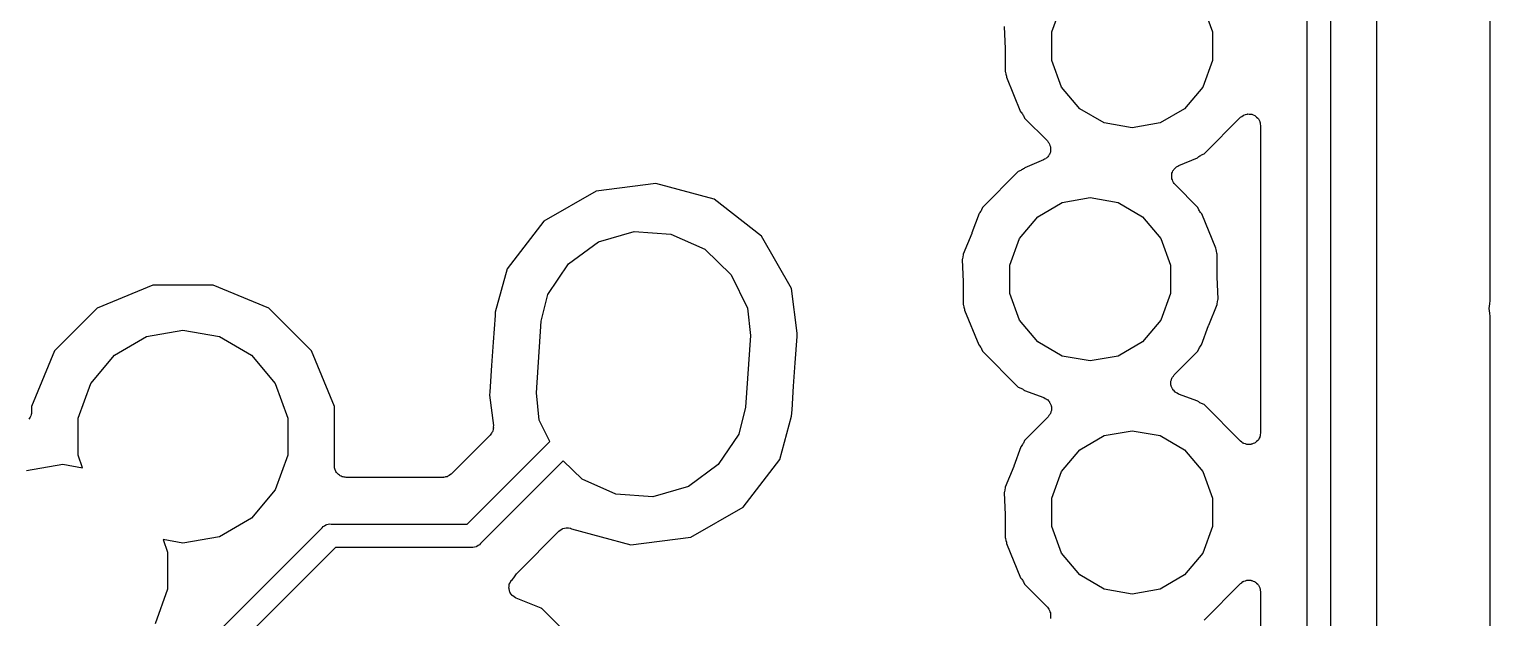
# Model space of a CAD drawing. Extents: x 240.1 to 314.9, y -176.2 to -102.8.
# Drawn here: x 263.79 to 279.72, y -127.51 to -121.1 of the extents above; entities that cross this region are included whole.
import ezdxf

# ---------------------------------------------------------------- set-up
doc = ezdxf.new("R2010")
doc.units = 0
doc.header["$MEASUREMENT"] = 0
doc.layers.add('BLACK', color=7, linetype='CONTINUOUS')

msp = doc.modelspace()

# ---------------------------------------------------------------- linework, layer by layer
at = {"layer": 'BLACK', "linetype": 'CONTINUOUS'}
for p, q in [((277.726, -131.219), (277.726, -116.209)), ((277.98, -116.162), (277.98, -131.266)), ((278.488, -131.196), (278.488, -116.232)), ((279.718, -117.925), (279.718, -123.835)), ((274.942, -121.13), (275.048, -120.84)), ((276.589, -120.84), (276.695, -121.13)), ((274.424, -121.07), (274.434, -121.312)), ((274.942, -121.44), (274.942, -121.13)), ((276.695, -121.13), (276.695, -121.44)), ((274.434, -121.312), (274.434, -121.315)), ((274.434, -121.315), (274.434, -121.318)), ((274.434, -121.318), (274.434, -121.56)), ((275.048, -121.73), (274.942, -121.44)), ((276.695, -121.44), (276.589, -121.73)), ((274.434, -121.56), (274.438, -121.568)), ((274.438, -121.568), (274.438, -121.568)), ((274.438, -121.568), (274.438, -121.568)), ((274.438, -121.568), (274.442, -121.59)), ((274.442, -121.59), (274.447, -121.611)), ((274.447, -121.611), (274.447, -121.611)), ((274.447, -121.611), (274.447, -121.611)), ((274.447, -121.611), (274.448, -121.623)), ((274.448, -121.623), (274.603, -121.999)), ((275.247, -121.967), (275.048, -121.73)), ((276.589, -121.73), (276.391, -121.967)), ((275.514, -122.121), (275.247, -121.967)), ((276.391, -121.967), (276.123, -122.121)), ((274.603, -121.999), (274.61, -122.004)), ((274.61, -122.004), (274.616, -122.014)), ((274.616, -122.014), (274.624, -122.023)), ((274.624, -122.023), (274.628, -122.032)), ((274.628, -122.032), (274.633, -122.041)), ((274.633, -122.041), (274.645, -122.069)), ((274.645, -122.069), (274.894, -122.318)), ((275.819, -122.175), (275.514, -122.121)), ((276.123, -122.121), (275.819, -122.175)), ((276.603, -122.459), (277.001, -122.06)), ((277.001, -122.06), (277.015, -122.051)), ((277.015, -122.051), (277.028, -122.04)), ((277.028, -122.04), (277.033, -122.038)), ((277.033, -122.038), (277.037, -122.035)), ((277.037, -122.035), (277.053, -122.031)), ((277.053, -122.031), (277.069, -122.025)), ((277.069, -122.025), (277.075, -122.025)), ((277.075, -122.025), (277.08, -122.023)), ((277.08, -122.023), (277.096, -122.025)), ((277.096, -122.025), (277.113, -122.025)), ((277.113, -122.025), (277.118, -122.027)), ((277.118, -122.027), (277.124, -122.027)), ((277.124, -122.027), (277.139, -122.034)), ((277.139, -122.034), (277.155, -122.04)), ((277.155, -122.04), (277.159, -122.044)), ((277.159, -122.044), (277.164, -122.046)), ((277.164, -122.046), (277.176, -122.058)), ((277.176, -122.058), (277.188, -122.068)), ((277.188, -122.068), (277.191, -122.073)), ((277.191, -122.073), (277.195, -122.077)), ((277.195, -122.077), (277.202, -122.092)), ((277.202, -122.092), (277.21, -122.106)), ((277.21, -122.106), (277.211, -122.112)), ((277.211, -122.112), (277.214, -122.117)), ((277.214, -122.117), (277.215, -122.134)), ((277.215, -122.134), (277.218, -122.15)), ((277.218, -122.15), (277.218, -125.5)), ((274.894, -122.318), (274.902, -122.329)), ((274.902, -122.329), (274.911, -122.339)), ((274.911, -122.339), (274.914, -122.347)), ((274.914, -122.347), (274.919, -122.354)), ((274.921, -122.453), (274.917, -122.466)), ((274.919, -122.354), (274.923, -122.367)), ((274.927, -122.44), (274.921, -122.453)), ((274.923, -122.367), (274.928, -122.38)), ((274.93, -122.424), (274.927, -122.432)), ((274.927, -122.432), (274.927, -122.44)), ((274.928, -122.38), (274.928, -122.388)), ((274.928, -122.388), (274.93, -122.397)), ((274.93, -122.397), (274.929, -122.41)), ((274.929, -122.41), (274.93, -122.424)), ((276.575, -122.47), (276.603, -122.459)), ((274.643, -122.616), (274.633, -122.622)), ((274.647, -122.61), (274.643, -122.616)), ((274.852, -122.525), (274.647, -122.61)), ((274.864, -122.517), (274.852, -122.525)), ((274.877, -122.512), (274.864, -122.517)), ((274.883, -122.506), (274.877, -122.512)), ((274.89, -122.501), (274.883, -122.506)), ((274.898, -122.49), (274.89, -122.501)), ((274.908, -122.48), (274.898, -122.49)), ((274.911, -122.473), (274.908, -122.48)), ((274.917, -122.466), (274.911, -122.473)), ((276.282, -122.62), (276.29, -122.609)), ((276.29, -122.609), (276.297, -122.604)), ((276.297, -122.604), (276.303, -122.598)), ((276.303, -122.598), (276.316, -122.593)), ((276.316, -122.593), (276.328, -122.585)), ((276.328, -122.585), (276.533, -122.5)), ((276.533, -122.5), (276.537, -122.494)), ((276.537, -122.494), (276.547, -122.487)), ((276.547, -122.487), (276.556, -122.48)), ((276.556, -122.48), (276.566, -122.476)), ((276.566, -122.476), (276.575, -122.47)), ((274.577, -122.651), (274.188, -123.041)), ((274.605, -122.64), (274.577, -122.651)), ((274.614, -122.634), (274.605, -122.64)), ((274.624, -122.63), (274.614, -122.634)), ((274.633, -122.622), (274.624, -122.63)), ((276.25, -122.686), (276.253, -122.678)), ((276.251, -122.7), (276.25, -122.686)), ((276.25, -122.713), (276.251, -122.7)), ((276.252, -122.722), (276.25, -122.713)), ((276.252, -122.73), (276.252, -122.722)), ((276.257, -122.743), (276.252, -122.73)), ((276.253, -122.67), (276.259, -122.657)), ((276.253, -122.678), (276.253, -122.67)), ((276.261, -122.756), (276.257, -122.743)), ((276.259, -122.657), (276.263, -122.644)), ((276.266, -122.763), (276.261, -122.756)), ((276.263, -122.644), (276.269, -122.637)), ((276.269, -122.771), (276.266, -122.763)), ((276.269, -122.637), (276.272, -122.63)), ((276.278, -122.781), (276.269, -122.771)), ((276.272, -122.63), (276.282, -122.62)), ((269.974, -122.864), (269.404, -123.191)), ((270.626, -122.781), (269.974, -122.864)), ((271.26, -122.953), (270.626, -122.781)), ((275.057, -122.989), (275.361, -122.935)), ((275.361, -122.935), (275.666, -122.989)), ((276.286, -122.792), (276.278, -122.781)), ((276.535, -123.041), (276.286, -122.792)), ((271.779, -123.354), (271.26, -122.953)), ((274.159, -123.096), (274.153, -123.106)), ((274.167, -123.087), (274.159, -123.096)), ((274.171, -123.078), (274.167, -123.087)), ((274.176, -123.069), (274.171, -123.078)), ((274.188, -123.041), (274.176, -123.069)), ((274.789, -123.143), (275.057, -122.989)), ((275.666, -122.989), (275.933, -123.143)), ((276.547, -123.069), (276.535, -123.041)), ((276.552, -123.078), (276.547, -123.069)), ((276.556, -123.087), (276.552, -123.078)), ((276.564, -123.096), (276.556, -123.087)), ((276.57, -123.106), (276.564, -123.096)), ((269.404, -123.191), (269.003, -123.71)), ((274.149, -123.109), (274.072, -123.32)), ((274.153, -123.106), (274.149, -123.109)), ((274.591, -123.38), (274.789, -123.143)), ((275.933, -123.143), (276.132, -123.38)), ((276.577, -123.111), (276.57, -123.106)), ((276.732, -123.487), (276.577, -123.111)), ((270, -123.417), (270.388, -123.306)), ((270.388, -123.306), (270.79, -123.334)), ((270.79, -123.334), (271.158, -123.497)), ((272.106, -123.924), (271.779, -123.354)), ((274.07, -123.325), (273.977, -123.55)), ((274.071, -123.323), (274.07, -123.325)), ((274.072, -123.32), (274.071, -123.323)), ((274.485, -123.67), (274.591, -123.38)), ((276.132, -123.38), (276.238, -123.67)), ((269.674, -123.655), (270, -123.417)), ((271.158, -123.497), (271.448, -123.777)), ((273.977, -123.558), (273.973, -123.579)), ((273.977, -123.55), (273.977, -123.558)), ((273.977, -123.558), (273.977, -123.558)), ((273.977, -123.558), (273.977, -123.558)), ((276.733, -123.499), (276.732, -123.487)), ((276.738, -123.52), (276.733, -123.499)), ((276.733, -123.499), (276.733, -123.499)), ((276.733, -123.499), (276.733, -123.499)), ((276.742, -123.542), (276.738, -123.52)), ((276.746, -123.55), (276.742, -123.542)), ((276.742, -123.542), (276.742, -123.542)), ((276.742, -123.542), (276.742, -123.542)), ((276.746, -123.792), (276.746, -123.55)), ((269.003, -123.71), (268.874, -124.184)), ((269.449, -123.989), (269.674, -123.655)), ((273.969, -123.602), (273.966, -123.61)), ((273.966, -123.61), (273.977, -123.852)), ((273.973, -123.579), (273.969, -123.602)), ((273.969, -123.602), (273.969, -123.602)), ((273.969, -123.602), (273.969, -123.602)), ((274.485, -123.98), (274.485, -123.67)), ((276.238, -123.67), (276.238, -123.98)), ((265.142, -123.889), (264.535, -124.14)), ((265.798, -123.889), (265.142, -123.889)), ((266.405, -124.14), (265.798, -123.889)), ((271.448, -123.777), (271.625, -124.139)), ((273.977, -123.852), (273.977, -123.855)), ((273.977, -123.855), (273.977, -123.858)), ((273.977, -123.858), (273.977, -124.1)), ((276.746, -123.795), (276.746, -123.792)), ((276.746, -123.798), (276.746, -123.795)), ((276.756, -124.04), (276.746, -123.798)), ((279.718, -123.835), (279.718, -123.835)), ((279.718, -123.835), (279.718, -124.068)), ((269.377, -124.282), (269.449, -123.989)), ((272.168, -124.411), (272.106, -123.924)), ((274.591, -124.27), (274.485, -123.98)), ((276.238, -123.98), (276.132, -124.27)), ((276.749, -124.07), (276.753, -124.048)), ((276.753, -124.048), (276.756, -124.04)), ((276.753, -124.048), (276.753, -124.048)), ((276.753, -124.048), (276.753, -124.048)), ((264.535, -124.14), (264.07, -124.605)), ((266.87, -124.605), (266.405, -124.14)), ((268.874, -124.184), (268.872, -124.22)), ((271.625, -124.139), (271.657, -124.439)), ((273.977, -124.1), (273.98, -124.108)), ((273.98, -124.108), (273.98, -124.108)), ((273.98, -124.108), (273.98, -124.108)), ((273.98, -124.108), (273.985, -124.129)), ((273.985, -124.129), (273.99, -124.151)), ((273.99, -124.151), (273.99, -124.151)), ((273.99, -124.151), (273.99, -124.151)), ((273.99, -124.151), (273.99, -124.163)), ((273.99, -124.163), (274.146, -124.539)), ((276.653, -124.325), (276.746, -124.1)), ((276.746, -124.092), (276.749, -124.07)), ((276.746, -124.1), (276.746, -124.092)), ((276.746, -124.092), (276.746, -124.092)), ((276.746, -124.092), (276.746, -124.092)), ((279.716, -124.093), (279.706, -124.143)), ((279.706, -124.143), (279.716, -124.193)), ((279.718, -124.068), (279.716, -124.08)), ((279.716, -124.08), (279.716, -124.093)), ((279.716, -124.193), (279.716, -124.206)), ((279.716, -124.206), (279.718, -124.218)), ((268.872, -124.22), (268.852, -124.51)), ((268.872, -124.22), (268.872, -124.22)), ((269.323, -125.061), (269.377, -124.282)), ((274.789, -124.507), (274.591, -124.27)), ((276.132, -124.27), (275.933, -124.507)), ((276.574, -124.541), (276.651, -124.33)), ((276.651, -124.33), (276.652, -124.327)), ((276.652, -124.327), (276.653, -124.325)), ((279.718, -124.218), (279.718, -133.126)), ((264.724, -124.651), (265.073, -124.449)), ((265.073, -124.449), (265.47, -124.379)), ((265.47, -124.379), (265.867, -124.449)), ((265.867, -124.449), (266.216, -124.651)), ((268.852, -124.51), (268.834, -124.763)), ((271.657, -124.439), (271.603, -125.218)), ((272.146, -124.737), (272.166, -124.447)), ((272.166, -124.447), (272.168, -124.411)), ((272.166, -124.447), (272.166, -124.447)), ((275.057, -124.661), (274.789, -124.507)), ((275.933, -124.507), (275.666, -124.661)), ((264.07, -124.605), (263.819, -125.212)), ((264.465, -124.96), (264.724, -124.651)), ((266.216, -124.651), (266.475, -124.96)), ((267.121, -125.212), (266.87, -124.605)), ((274.146, -124.539), (274.153, -124.544)), ((274.153, -124.544), (274.159, -124.554)), ((274.159, -124.554), (274.167, -124.563)), ((274.167, -124.563), (274.171, -124.572)), ((274.171, -124.572), (274.176, -124.581)), ((274.176, -124.581), (274.188, -124.609)), ((274.188, -124.609), (274.577, -124.999)), ((275.361, -124.715), (275.057, -124.661)), ((275.666, -124.661), (275.361, -124.715)), ((276.277, -124.867), (276.535, -124.609)), ((276.535, -124.609), (276.547, -124.581)), ((276.547, -124.581), (276.552, -124.572)), ((276.552, -124.572), (276.556, -124.563)), ((276.556, -124.563), (276.564, -124.554)), ((276.564, -124.554), (276.57, -124.544)), ((276.57, -124.544), (276.574, -124.541)), ((268.834, -124.763), (268.814, -125.053)), ((268.834, -124.763), (268.834, -124.763)), ((272.128, -124.99), (272.146, -124.737)), ((272.146, -124.737), (272.146, -124.737)), ((264.327, -125.338), (264.465, -124.96)), ((266.475, -124.96), (266.613, -125.338)), ((272.111, -125.247), (272.128, -124.99)), ((272.128, -124.99), (272.128, -124.99)), ((274.577, -124.999), (274.605, -125.01)), ((276.241, -124.945), (276.242, -124.94)), ((276.242, -124.962), (276.241, -124.945)), ((276.242, -124.934), (276.248, -124.919)), ((276.242, -124.94), (276.242, -124.934)), ((276.242, -124.978), (276.242, -124.962)), ((276.244, -124.984), (276.242, -124.978)), ((276.245, -124.989), (276.244, -124.984)), ((276.252, -125.004), (276.245, -124.989)), ((276.248, -124.919), (276.252, -124.903)), ((276.252, -124.903), (276.255, -124.898)), ((276.257, -125.02), (276.252, -125.004)), ((276.255, -124.898), (276.257, -124.893)), ((276.257, -124.893), (276.268, -124.88)), ((276.268, -124.88), (276.277, -124.867)), ((268.814, -125.053), (268.812, -125.089)), ((268.812, -125.089), (268.854, -125.418)), ((268.814, -125.053), (268.814, -125.053)), ((269.355, -125.361), (269.323, -125.061)), ((274.605, -125.01), (274.614, -125.016)), ((274.614, -125.016), (274.624, -125.02)), ((274.624, -125.02), (274.633, -125.028)), ((274.633, -125.028), (274.643, -125.034)), ((274.643, -125.034), (274.645, -125.037)), ((274.645, -125.037), (274.856, -125.114)), ((274.856, -125.114), (274.871, -125.123)), ((274.871, -125.123), (274.886, -125.13)), ((274.886, -125.13), (274.89, -125.134)), ((274.89, -125.134), (274.894, -125.136)), ((274.894, -125.136), (274.905, -125.149)), ((274.905, -125.149), (274.917, -125.161)), ((274.917, -125.161), (274.919, -125.166)), ((274.919, -125.166), (274.923, -125.17)), ((276.261, -125.024), (276.257, -125.02)), ((276.263, -125.029), (276.261, -125.024)), ((276.275, -125.041), (276.263, -125.029)), ((276.286, -125.054), (276.275, -125.041)), ((276.29, -125.056), (276.286, -125.054)), ((276.294, -125.06), (276.29, -125.056)), ((276.309, -125.067), (276.294, -125.06)), ((276.324, -125.076), (276.309, -125.067)), ((276.535, -125.153), (276.324, -125.076)), ((276.537, -125.156), (276.535, -125.153)), ((276.547, -125.162), (276.537, -125.156)), ((276.556, -125.17), (276.547, -125.162)), ((263.807, -125.32), (263.805, -125.328)), ((263.811, -125.313), (263.807, -125.32)), ((263.814, -125.299), (263.811, -125.313)), ((263.818, -125.286), (263.814, -125.299)), ((263.819, -125.269), (263.818, -125.278)), ((263.818, -125.278), (263.818, -125.286)), ((263.819, -125.212), (263.819, -125.269)), ((267.121, -125.857), (267.121, -125.212)), ((271.603, -125.218), (271.531, -125.511)), ((271.977, -125.79), (272.106, -125.316)), ((272.106, -125.316), (272.111, -125.247)), ((274.903, -125.323), (274.645, -125.581)), ((274.912, -125.31), (274.903, -125.323)), ((274.923, -125.297), (274.912, -125.31)), ((274.923, -125.17), (274.928, -125.186)), ((274.925, -125.292), (274.923, -125.297)), ((274.928, -125.287), (274.925, -125.292)), ((274.928, -125.186), (274.935, -125.201)), ((274.932, -125.271), (274.928, -125.287)), ((274.938, -125.256), (274.932, -125.271)), ((274.935, -125.201), (274.936, -125.206)), ((274.936, -125.206), (274.938, -125.212)), ((274.938, -125.212), (274.938, -125.228)), ((274.938, -125.228), (274.939, -125.245)), ((274.939, -125.245), (274.938, -125.25)), ((274.938, -125.25), (274.938, -125.256)), ((276.566, -125.174), (276.556, -125.17)), ((276.575, -125.18), (276.566, -125.174)), ((276.603, -125.191), (276.575, -125.18)), ((277.001, -125.59), (276.603, -125.191)), ((263.796, -125.339), (263.789, -125.351)), ((263.805, -125.328), (263.796, -125.339)), ((264.327, -125.742), (264.327, -125.338)), ((266.613, -125.338), (266.613, -125.742)), ((268.847, -125.475), (268.843, -125.488)), ((268.852, -125.462), (268.847, -125.475)), ((268.855, -125.445), (268.852, -125.454)), ((268.852, -125.454), (268.852, -125.462)), ((268.854, -125.418), (268.853, -125.432)), ((268.853, -125.432), (268.855, -125.445)), ((269.468, -125.593), (269.355, -125.361)), ((275.514, -125.529), (275.819, -125.475)), ((275.819, -125.475), (276.123, -125.529)), ((268.818, -125.524), (268.395, -125.947)), ((268.568, -126.492), (269.468, -125.593)), ((268.826, -125.513), (268.818, -125.524)), ((268.835, -125.503), (268.826, -125.513)), ((268.838, -125.495), (268.835, -125.503)), ((268.843, -125.488), (268.838, -125.495)), ((271.531, -125.511), (271.306, -125.845)), ((274.616, -125.636), (274.61, -125.646)), ((274.624, -125.627), (274.616, -125.636)), ((274.628, -125.618), (274.624, -125.627)), ((274.633, -125.609), (274.628, -125.618)), ((274.645, -125.581), (274.633, -125.609)), ((275.247, -125.683), (275.514, -125.529)), ((276.123, -125.529), (276.391, -125.683)), ((277.015, -125.599), (277.001, -125.59)), ((277.027, -125.61), (277.015, -125.599)), ((277.033, -125.612), (277.027, -125.61)), ((277.037, -125.615), (277.033, -125.612)), ((277.053, -125.619), (277.037, -125.615)), ((277.069, -125.625), (277.053, -125.619)), ((277.075, -125.625), (277.069, -125.625)), ((277.08, -125.627), (277.075, -125.625)), ((277.096, -125.625), (277.08, -125.627)), ((277.113, -125.625), (277.096, -125.625)), ((277.118, -125.623), (277.113, -125.625)), ((277.124, -125.623), (277.118, -125.623)), ((277.139, -125.616), (277.124, -125.623)), ((277.154, -125.61), (277.139, -125.616)), ((277.159, -125.606), (277.154, -125.61)), ((277.164, -125.604), (277.159, -125.606)), ((277.176, -125.592), (277.164, -125.604)), ((277.188, -125.582), (277.176, -125.592)), ((277.191, -125.577), (277.188, -125.582)), ((277.195, -125.573), (277.191, -125.577)), ((277.202, -125.558), (277.195, -125.573)), ((277.21, -125.544), (277.202, -125.558)), ((277.211, -125.538), (277.21, -125.544)), ((277.214, -125.533), (277.211, -125.538)), ((277.215, -125.516), (277.214, -125.533)), ((277.218, -125.5), (277.215, -125.516)), ((264.376, -125.878), (264.327, -125.742)), ((266.613, -125.742), (266.475, -126.12)), ((271.576, -126.309), (271.977, -125.79)), ((274.606, -125.649), (274.529, -125.86)), ((274.61, -125.646), (274.606, -125.649)), ((275.048, -125.92), (275.247, -125.683)), ((276.391, -125.683), (276.589, -125.92)), ((263.763, -125.909), (264.16, -125.839)), ((264.16, -125.839), (264.376, -125.878)), ((267.123, -125.868), (267.121, -125.857)), ((267.123, -125.879), (267.123, -125.868)), ((267.127, -125.889), (267.123, -125.879)), ((267.129, -125.9), (267.127, -125.889)), ((267.134, -125.91), (267.129, -125.9)), ((267.138, -125.92), (267.134, -125.91)), ((267.145, -125.929), (267.138, -125.92)), ((267.151, -125.939), (267.145, -125.929)), ((267.159, -125.946), (267.151, -125.939)), ((267.166, -125.954), (267.159, -125.946)), ((267.176, -125.96), (267.166, -125.954)), ((267.185, -125.967), (267.176, -125.96)), ((268.387, -125.954), (268.373, -125.963)), ((268.391, -125.95), (268.387, -125.954)), ((268.395, -125.947), (268.391, -125.95)), ((269.616, -125.804), (268.715, -126.705)), ((269.822, -126.003), (269.616, -125.804)), ((271.306, -125.845), (270.98, -126.083)), ((274.527, -125.865), (274.434, -126.09)), ((274.528, -125.863), (274.527, -125.865)), ((274.529, -125.86), (274.528, -125.863)), ((274.942, -126.21), (275.048, -125.92)), ((276.589, -125.92), (276.695, -126.21)), ((266.475, -126.12), (266.216, -126.429)), ((267.195, -125.971), (267.185, -125.967)), ((267.205, -125.976), (267.195, -125.971)), ((267.216, -125.978), (267.205, -125.976)), ((267.226, -125.982), (267.216, -125.978)), ((267.237, -125.982), (267.226, -125.982)), ((267.248, -125.984), (267.237, -125.982)), ((268.305, -125.984), (267.248, -125.984)), ((268.311, -125.983), (268.305, -125.984)), ((268.316, -125.984), (268.311, -125.983)), ((268.332, -125.979), (268.316, -125.984)), ((268.349, -125.976), (268.332, -125.979)), ((268.354, -125.974), (268.349, -125.976)), ((268.359, -125.972), (268.354, -125.974)), ((268.373, -125.963), (268.359, -125.972)), ((270.19, -126.166), (269.822, -126.003)), ((270.98, -126.083), (270.592, -126.194)), ((274.431, -126.119), (274.427, -126.142)), ((274.434, -126.098), (274.431, -126.119)), ((274.434, -126.09), (274.434, -126.098)), ((274.434, -126.098), (274.434, -126.098)), ((274.434, -126.098), (274.434, -126.098)), ((270.592, -126.194), (270.19, -126.166)), ((274.427, -126.142), (274.424, -126.15)), ((274.424, -126.15), (274.434, -126.392)), ((274.427, -126.142), (274.427, -126.142)), ((274.427, -126.142), (274.427, -126.142)), ((274.942, -126.52), (274.942, -126.21)), ((276.695, -126.21), (276.695, -126.52)), ((266.216, -126.429), (265.867, -126.631)), ((271.006, -126.636), (271.576, -126.309)), ((274.434, -126.392), (274.434, -126.395)), ((274.434, -126.395), (274.434, -126.398)), ((274.434, -126.398), (274.434, -126.64)), ((264.709, -128.811), (266.987, -126.533)), ((266.987, -126.533), (266.998, -126.52)), ((266.998, -126.52), (267.013, -126.512)), ((267.013, -126.512), (267.026, -126.502)), ((267.026, -126.502), (267.032, -126.501)), ((267.032, -126.501), (267.037, -126.498)), ((267.037, -126.498), (267.053, -126.495)), ((267.053, -126.495), (267.07, -126.491)), ((267.07, -126.491), (267.087, -126.492)), ((267.087, -126.492), (268.568, -126.492)), ((269.123, -127.015), (269.568, -126.57)), ((269.568, -126.57), (269.571, -126.568)), ((269.571, -126.568), (269.573, -126.566)), ((269.573, -126.566), (269.589, -126.555)), ((269.589, -126.555), (269.604, -126.544)), ((269.604, -126.544), (269.607, -126.544)), ((269.607, -126.544), (269.61, -126.542)), ((269.61, -126.542), (269.629, -126.538)), ((269.629, -126.538), (269.647, -126.533)), ((269.647, -126.533), (269.65, -126.533)), ((269.65, -126.533), (269.653, -126.533)), ((269.653, -126.533), (269.672, -126.535)), ((269.672, -126.535), (269.691, -126.537)), ((269.691, -126.537), (269.694, -126.538)), ((269.694, -126.538), (269.697, -126.539)), ((269.697, -126.539), (269.705, -126.543)), ((269.705, -126.543), (270.354, -126.719)), ((275.048, -126.81), (274.942, -126.52)), ((276.695, -126.52), (276.589, -126.81)), ((267.134, -126.746), (264.922, -128.958)), ((265.47, -126.701), (265.253, -126.662)), ((265.253, -126.662), (265.303, -126.798)), ((265.867, -126.631), (265.47, -126.701)), ((268.615, -126.746), (267.134, -126.746)), ((268.632, -126.747), (268.615, -126.746)), ((268.649, -126.743), (268.632, -126.747)), ((268.665, -126.74), (268.649, -126.743)), ((268.67, -126.737), (268.665, -126.74)), ((268.675, -126.736), (268.67, -126.737)), ((268.689, -126.726), (268.675, -126.736)), ((268.704, -126.718), (268.689, -126.726)), ((268.715, -126.705), (268.704, -126.718)), ((270.354, -126.719), (271.006, -126.636)), ((274.434, -126.64), (274.438, -126.648)), ((274.438, -126.648), (274.438, -126.648)), ((274.438, -126.648), (274.438, -126.648)), ((274.438, -126.648), (274.442, -126.67)), ((274.442, -126.67), (274.447, -126.691)), ((274.447, -126.691), (274.447, -126.691)), ((274.447, -126.691), (274.447, -126.691)), ((274.447, -126.691), (274.448, -126.703)), ((274.448, -126.703), (274.603, -127.079)), ((265.303, -126.798), (265.303, -127.202)), ((275.247, -127.047), (275.048, -126.81)), ((276.589, -126.81), (276.391, -127.047)), ((269.078, -127.078), (269.107, -127.034)), ((269.107, -127.034), (269.116, -127.025)), ((269.116, -127.025), (269.123, -127.015)), ((275.514, -127.201), (275.247, -127.047)), ((276.391, -127.047), (276.123, -127.201)), ((265.303, -127.202), (265.165, -127.58)), ((269.024, -127.19), (269.026, -127.173)), ((269.025, -127.195), (269.024, -127.19)), ((269.025, -127.199), (269.025, -127.195)), ((269.03, -127.216), (269.025, -127.199)), ((269.026, -127.155), (269.028, -127.151)), ((269.026, -127.173), (269.026, -127.155)), ((269.028, -127.146), (269.036, -127.131)), ((269.028, -127.151), (269.028, -127.146)), ((269.034, -127.233), (269.03, -127.216)), ((269.037, -127.237), (269.034, -127.233)), ((269.036, -127.131), (269.043, -127.114)), ((269.043, -127.114), (269.046, -127.111)), ((269.046, -127.111), (269.048, -127.107)), ((269.048, -127.107), (269.061, -127.095)), ((269.061, -127.095), (269.072, -127.082)), ((269.072, -127.082), (269.076, -127.079)), ((269.076, -127.079), (269.078, -127.078)), ((274.603, -127.079), (274.61, -127.084)), ((274.61, -127.084), (274.616, -127.094)), ((274.616, -127.094), (274.624, -127.103)), ((274.624, -127.103), (274.628, -127.112)), ((274.628, -127.112), (274.633, -127.121)), ((274.633, -127.121), (274.645, -127.149)), ((274.645, -127.149), (274.894, -127.398)), ((275.819, -127.255), (275.514, -127.201)), ((276.123, -127.201), (275.819, -127.255)), ((276.603, -127.539), (277.001, -127.14)), ((277.001, -127.14), (277.015, -127.131)), ((277.015, -127.131), (277.027, -127.12)), ((277.027, -127.12), (277.033, -127.118)), ((277.033, -127.118), (277.037, -127.115)), ((277.037, -127.115), (277.053, -127.111)), ((277.053, -127.111), (277.069, -127.105)), ((277.069, -127.105), (277.075, -127.105)), ((277.075, -127.105), (277.08, -127.103)), ((277.08, -127.103), (277.096, -127.105)), ((277.096, -127.105), (277.113, -127.105)), ((277.113, -127.105), (277.118, -127.107)), ((277.118, -127.107), (277.124, -127.107)), ((277.124, -127.107), (277.139, -127.114)), ((277.139, -127.114), (277.154, -127.12)), ((277.154, -127.12), (277.159, -127.124)), ((277.159, -127.124), (277.164, -127.126)), ((277.164, -127.126), (277.176, -127.138)), ((277.176, -127.138), (277.188, -127.148)), ((277.188, -127.148), (277.191, -127.153)), ((277.191, -127.153), (277.195, -127.157)), ((277.195, -127.157), (277.202, -127.172)), ((277.202, -127.172), (277.21, -127.186)), ((277.21, -127.186), (277.211, -127.192)), ((277.211, -127.192), (277.214, -127.197)), ((277.214, -127.197), (277.215, -127.214)), ((277.215, -127.214), (277.218, -127.23)), ((277.218, -127.23), (277.218, -130.58)), ((269.038, -127.241), (269.037, -127.237)), ((269.049, -127.255), (269.038, -127.241)), ((269.059, -127.27), (269.049, -127.255)), ((269.062, -127.272), (269.059, -127.27)), ((269.065, -127.276), (269.062, -127.272)), ((269.08, -127.285), (269.065, -127.276)), ((269.094, -127.296), (269.08, -127.285)), ((269.099, -127.297), (269.094, -127.296)), ((269.103, -127.299), (269.099, -127.297)), ((269.375, -127.409), (269.103, -127.299)), ((269.38, -127.413), (269.375, -127.409)), ((269.382, -127.414), (269.38, -127.413)), ((270.096, -128.128), (269.382, -127.414)), ((274.894, -127.398), (274.902, -127.409)), ((274.902, -127.409), (274.911, -127.419)), ((274.911, -127.419), (274.914, -127.427)), ((274.914, -127.427), (274.919, -127.434)), ((274.919, -127.434), (274.923, -127.447)), ((274.923, -127.447), (274.928, -127.46)), ((274.93, -127.504), (274.927, -127.512)), ((274.927, -127.512), (274.927, -127.52)), ((274.928, -127.46), (274.928, -127.468)), ((274.928, -127.468), (274.93, -127.477)), ((274.93, -127.477), (274.929, -127.49)), ((274.929, -127.49), (274.93, -127.504))]:
    msp.add_line(p, q, dxfattribs=at)

doc.saveas('drawing.dxf')
